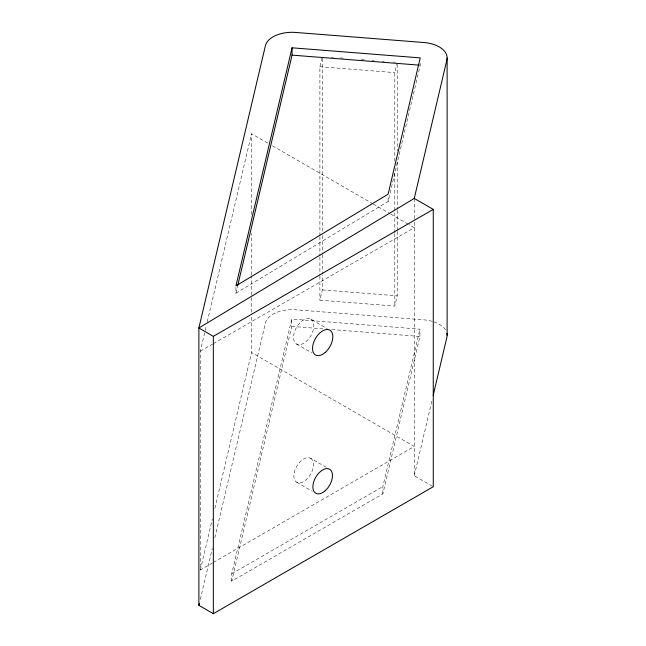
<?xml version="1.0" encoding="UTF-8"?>
<svg xmlns="http://www.w3.org/2000/svg" width="646" height="646" viewBox="0 0 646 646"><rect width="100%" height="100%" fill="white"/><g stroke="black" fill="none" stroke-linecap="round" stroke-linejoin="round"><path stroke-width="0.48" stroke-dasharray="3.23 2.42" d="M231.736 581.134L231.736 573.81L291.758 319.084L419.94 329.153L419.94 336.469L382.852 493.883L231.736 581.134L291.758 326.4L291.758 319.084M420.231 63.381L420.231 65.214L388.117 201.487L235.935 293.203L235.935 286.8M214.868 508.289L251.569 352.555L251.569 316.257M251.569 312.22L251.569 296.086M251.569 295.077L251.569 275.923M251.569 274.913L251.569 233.569M251.569 214.415L251.569 133.746L268.098 143.291M382.852 493.883L382.852 486.567L419.94 329.153M388.117 201.487L388.117 196.004M432.4 486.228L414.256 475.755L414.256 219.6M212.55 562.932L200.333 569.99L200.325 351.19L206.332 325.721M207.253 321.805L251.569 133.746M235.935 293.203L237.55 286.348M200.333 569.99L212.332 519.061M319.899 235.782L319.899 66.74L322.096 57.421M200.276 599.472L212.292 548.511M214.827 537.722L265.409 323.073A26.882 15.52 0 0 1 295.674 309.781L423.857 319.851A26.882 15.52 0 0 1 432.231 321.345M397.217 231.413L397.217 295.811L394.803 306.067L319.899 300.18L322.314 289.925L322.314 274.833M394.803 161.169L394.803 72.627L396.773 64.237M414.256 475.755L432.069 400.157M200.325 351.19L212.55 344.132M213.422 343.624L414.256 227.675L409.031 224.663M213.43 562.432L414.256 446.483L251.569 352.555M231.736 573.81L382.852 486.567M331.301 57.195L333.296 57.349M340.289 57.898L343.284 58.132M361.259 59.545L364.255 59.779M372.249 60.409L374.244 60.562M382.238 61.192L384.233 61.346M393.22 62.056L395.215 62.21M319.899 66.74L394.803 72.627M322.314 289.925L397.217 295.811M291.758 326.4L322.806 328.838M331.818 329.549L419.94 336.469M272.45 145.802L372.492 203.571M373.364 204.071L389.893 213.616M390.765 214.117L408.167 224.162M310.839 319.172A14.341 8.277 -60 0 1 306.293 341.387A14.341 8.277 -60 0 1 293.873 334.216A14.341 8.277 -60 0 1 310.839 319.172L327.256 328.652M296.498 344.011L312.05 352.991M310.589 458.272A13.849 7.994 -60 0 1 306.204 479.728A13.849 7.994 -60 0 1 294.205 472.799A13.849 7.994 -60 0 1 310.589 458.272L327.013 467.752M296.74 482.263L312.293 491.243M414.256 198.411L414.256 218.59M397.217 64.382L397.217 150.914M397.217 161.984L397.217 209.272M397.217 210.281L397.217 230.404M394.803 173.241L394.803 232.608M394.803 233.618L394.803 306.067M322.314 58.495L322.314 231.567M322.314 235.588L322.314 253.7M322.314 254.71L322.314 273.823M319.899 236.791L319.899 255.905M319.899 256.914L319.899 275.026M319.899 276.028L319.899 300.18M433.773 321.821A26.882 15.52 0 0 1 446.233 331.285"/><path stroke-width="0.97" d="M237.785 285.362L292.049 55.128L292.049 47.812L420.231 57.89L388.117 194.171L235.935 285.887L292.049 47.812M447.121 335.298L447.121 57.954M198.895 605.359L198.879 327.974L414.256 198.411L433.264 209.385L433.264 486.729L213.341 613.7L198.895 605.359L199.356 603.396M414.256 198.411L446.87 59.981A26.882 15.52 0 0 0 423.857 42.507L295.674 32.445A26.882 15.52 0 0 0 265.409 45.729L198.879 327.974L213.341 336.356L213.341 613.7M433.224 395.247L446.87 337.325A26.882 15.52 0 0 0 446.903 333.271M213.341 336.356L433.264 209.385M292.049 55.128L419.23 65.133M325.213 490.702A13.849 7.994 -60 0 0 329.605 469.246A13.849 7.994 -60 0 0 313.221 483.773A13.849 7.994 -60 0 0 325.213 490.702M325.301 352.361A14.341 8.277 -60 0 0 329.848 330.146A14.341 8.277 -60 0 0 312.882 345.19A14.341 8.277 -60 0 0 325.301 352.361"/></g></svg>
